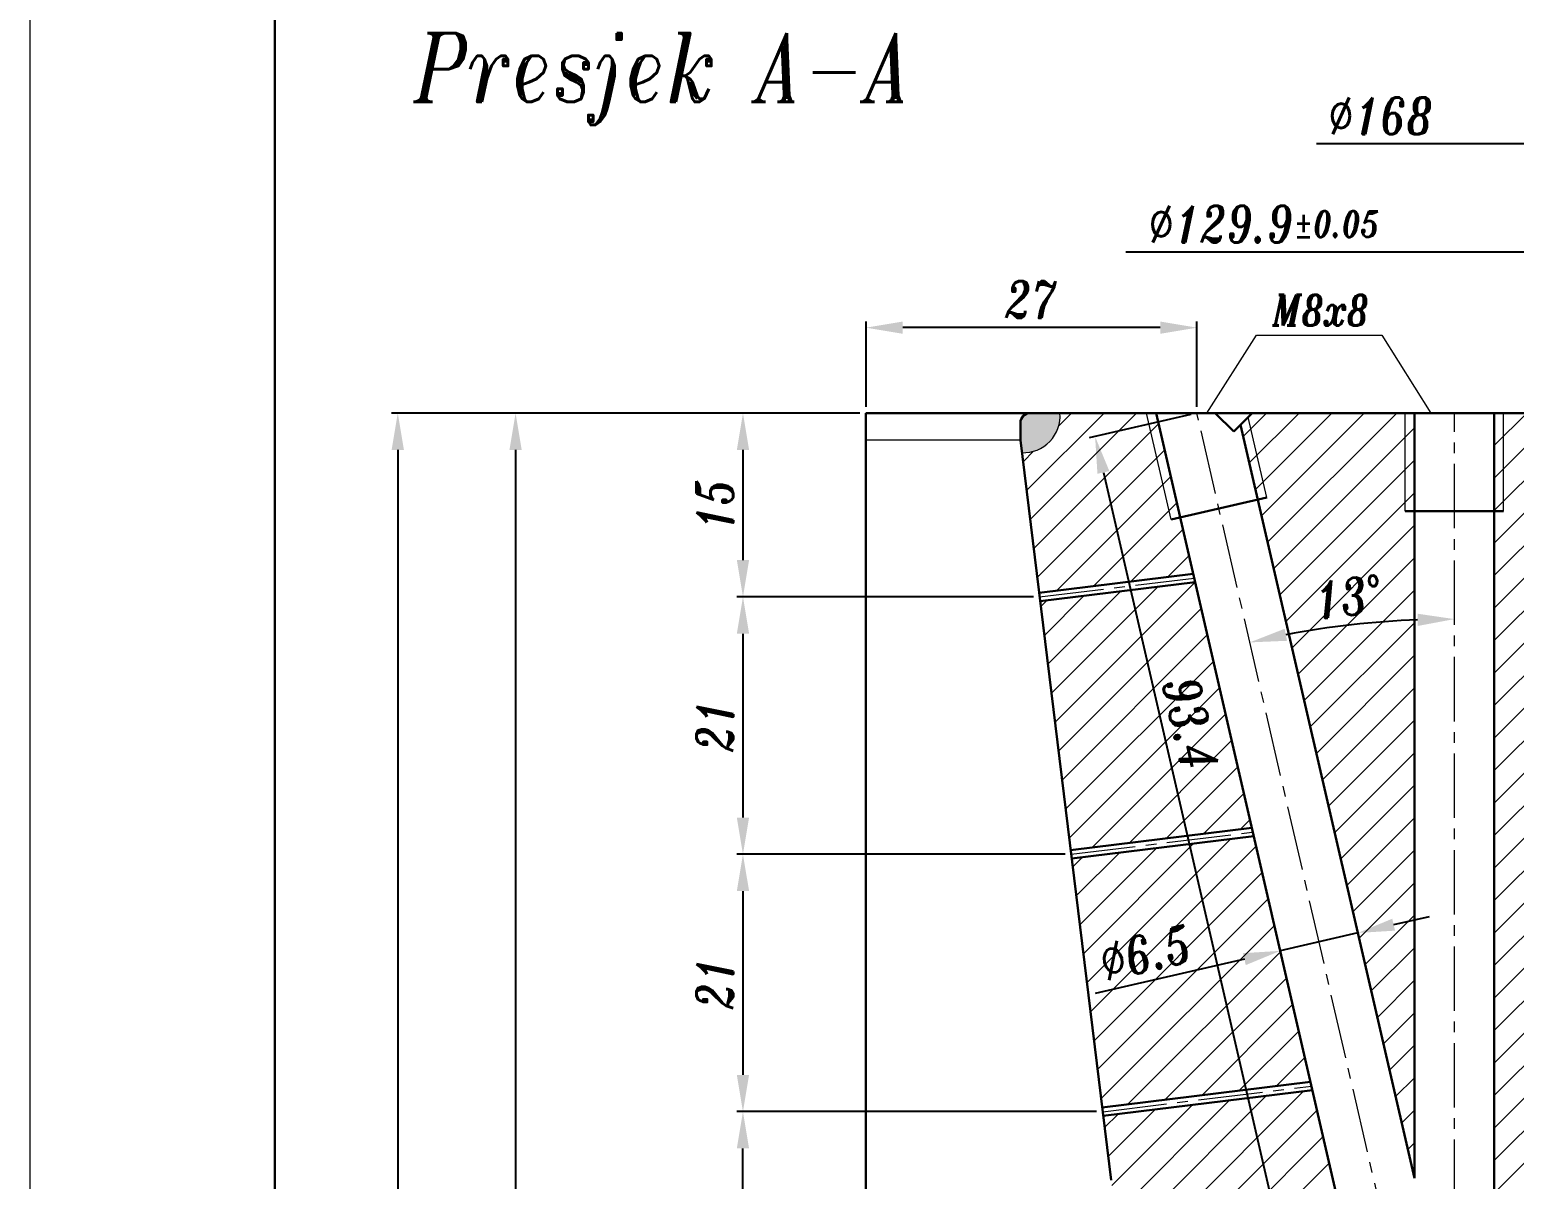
# Model space of a CAD drawing. Extents: x -180 to 858, y -94 to 522.
# Drawn here: x 11.5 to 132.6, y 217 to 310.8 of the extents above; entities that cross this region are included whole.
import ezdxf

# ---------------------------------------------------------------- set-up
doc = ezdxf.new("R2010")
doc.units = 0
doc.header["$LTSCALE"] = 7
doc.header["$MEASUREMENT"] = 0
doc.linetypes.add('CENTER2', pattern=[1.125, 0.75, -0.125, 0.125, -0.125])
doc.layers.get('0').update_dxf_attribs({"linetype": 'CONTINUOUS', "lineweight": 15})
for name, color, linetype, lineweight in [('1', 1, 'CENTER2', 15), ('3', 3, 'CONTINUOUS', 30), ('8', 250, 'CONTINUOUS', 15)]:
    doc.layers.add(name, color=color, linetype=linetype, lineweight=lineweight)
doc.styles.add('ITALICT', font='ITALICT.shx', dxfattribs={"width": 0.8, "height": 3})
doc.dimstyles.get("Standard").update_dxf_attribs({"dimtxt": 3, "dimasz": 3, "dimexe": 0.5, "dimexo": 0.5, "dimgap": 0.8, "dimtad": 1, "dimdsep": 46, "dimtxsty": 'ITALICT', "dimcen": 0.09, "dimazin": 2, "dimtfac": 1, "dimtmove": 0, "dimatfit": 3, "dimfxl": 1, "dimtolj": 1, "dimtzin": 0, "dimarcsym": 0})

# ---------------------------------------------------------------- blocks, each defined once
blk = doc.blocks.new('*D13')
at = {"color": 0, "lineweight": -2, "transparency": 16777216}
for p, q in [((79.23, 279.47), (69.19, 279.47)), ((69.69, 276.47), (69.69, 267.47)), ((93.39, 264.47), (69.19, 264.47))]:
    blk.add_line(p, q, dxfattribs=at)
at = {"color": 0, "transparency": 16777216}
for points in [[(69.19, 276.47), (70.19, 276.47), (69.69, 279.47)], [(69.19, 267.47), (70.19, 267.47), (69.69, 264.47)]]:
    blk.add_solid(points, dxfattribs=at)
at = {"color": 0, "transparency": 16777216, "insert": (67.39, 271.97), "char_height": 3, "attachment_point": 5, "rotation": 90, "style": 'ITALICT'}
blk.add_mtext('\\A1;15', dxfattribs=at)
blk = doc.blocks.new('*D14')
at = {"color": 0, "lineweight": -2, "transparency": 16777216}
for p, q in [((93.39, 264.47), (69.19, 264.47)), ((69.69, 261.47), (69.69, 246.47)), ((95.97, 243.47), (69.19, 243.47))]:
    blk.add_line(p, q, dxfattribs=at)
at = {"color": 0, "transparency": 16777216}
for points in [[(69.19, 261.47), (70.19, 261.47), (69.69, 264.47)], [(69.19, 246.47), (70.19, 246.47), (69.69, 243.47)]]:
    blk.add_solid(points, dxfattribs=at)
at = {"color": 0, "transparency": 16777216, "insert": (67.39, 253.97), "char_height": 3, "attachment_point": 5, "rotation": 90, "style": 'ITALICT'}
blk.add_mtext('\\A1;21', dxfattribs=at)
blk = doc.blocks.new('*D15')
at = {"color": 0, "lineweight": -2, "transparency": 16777216}
for p, q in [((95.97, 243.47), (69.19, 243.47)), ((69.69, 240.47), (69.69, 225.47)), ((98.54, 222.47), (69.19, 222.47))]:
    blk.add_line(p, q, dxfattribs=at)
at = {"color": 0, "transparency": 16777216}
for points in [[(69.19, 240.47), (70.19, 240.47), (69.69, 243.47)], [(69.19, 225.47), (70.19, 225.47), (69.69, 222.47)]]:
    blk.add_solid(points, dxfattribs=at)
at = {"color": 0, "transparency": 16777216, "insert": (67.39, 232.97), "char_height": 3, "attachment_point": 5, "rotation": 90, "style": 'ITALICT'}
blk.add_mtext('\\A1;21', dxfattribs=at)
blk = doc.blocks.new('*D28')
at = {"color": 0, "lineweight": -2, "transparency": 16777216}
for p, q in [((74.19, 279.47), (50.64, 279.47)), ((51.14, 276.47), (51.14, 35.77)), ((79.23, 32.77), (50.64, 32.77))]:
    blk.add_line(p, q, dxfattribs=at)
at = {"color": 0, "transparency": 16777216}
for points in [[(50.64, 276.47), (51.64, 276.47), (51.14, 279.47)], [(50.64, 35.77), (51.64, 35.77), (51.14, 32.77)]]:
    blk.add_solid(points, dxfattribs=at)
at = {"color": 0, "transparency": 16777216, "insert": (48.84, 156.12), "char_height": 3, "attachment_point": 5, "rotation": 90, "style": 'ITALICT'}
blk.add_mtext('\\A1;246.7{}{\\H0.71x;\\C3;%%p0.05}', dxfattribs=at)
blk = doc.blocks.new('*D42')
at = {"color": 0, "lineweight": -2, "transparency": 16777216}
for p, q in [((50.64, 279.47), (41.03, 279.47)), ((41.53, 276.47), (41.53, 5.32)), ((79.23, 2.32), (41.03, 2.32))]:
    blk.add_line(p, q, dxfattribs=at)
at = {"color": 0, "transparency": 16777216}
for points in [[(41.03, 276.47), (42.03, 276.47), (41.53, 279.47)], [(41.03, 5.32), (42.03, 5.32), (41.53, 2.32)]]:
    blk.add_solid(points, dxfattribs=at)
at = {"color": 0, "transparency": 16777216, "insert": (38.25, 140.89), "char_height": 3, "attachment_point": 5, "rotation": 90, "style": 'ITALICT'}
blk.add_mtext('\\A1;277.15{}{\\H0.71x;\\C3;\\S+0.08^ -0.07;}', dxfattribs=at)
blk = doc.blocks.new('*D45')
at = {"color": 0, "lineweight": -2, "transparency": 16777216}
for p, q in [((141.68, 292.59), (100.93, 292.59)), ((144.68, 279.97), (144.68, 293.09))]:
    blk.add_line(p, q, dxfattribs=at)
at = {"color": 0, "transparency": 16777216}
blk.add_solid([(141.68, 293.09), (141.68, 292.09), (144.68, 292.59)], dxfattribs=at)
at = {"color": 0, "transparency": 16777216, "insert": (112.2, 294.89), "char_height": 3, "attachment_point": 5, "style": 'ITALICT'}
blk.add_mtext('\\A1;%%c129.9{}{\\H0.71x;\\C3;%%p0.05}', dxfattribs=at)
blk = doc.blocks.new('*D46')
at = {"color": 0, "lineweight": -2, "transparency": 16777216}
for p, q in [((163.73, 276.97), (163.73, 301.93)), ((160.73, 301.43), (116.47, 301.43))]:
    blk.add_line(p, q, dxfattribs=at)
at = {"color": 0, "transparency": 16777216}
blk.add_solid([(160.73, 301.93), (160.73, 300.93), (163.73, 301.43)], dxfattribs=at)
at = {"color": 0, "transparency": 16777216, "insert": (121.73, 303.73), "char_height": 3, "attachment_point": 5, "style": 'ITALICT'}
blk.add_mtext('\\A1;%%c168', dxfattribs=at)
blk = doc.blocks.new('*D47')
at = {"color": 0, "lineweight": -2, "transparency": 16777216}
for p, q in [((79.73, 279.97), (79.73, 286.94)), ((103.73, 286.44), (82.73, 286.44)), ((106.73, 279.97), (106.73, 286.94))]:
    blk.add_line(p, q, dxfattribs=at)
at = {"color": 0, "transparency": 16777216}
for points in [[(82.73, 286.94), (82.73, 285.94), (79.73, 286.44)], [(103.73, 286.94), (103.73, 285.94), (106.73, 286.44)]]:
    blk.add_solid(points, dxfattribs=at)
at = {"color": 0, "transparency": 16777216, "insert": (93.23, 288.74), "char_height": 3, "attachment_point": 5, "style": 'ITALICT'}
blk.add_mtext('\\A1;27', dxfattribs=at)
blk = doc.blocks.new('*D57')
at = {"color": 0, "lineweight": -2, "transparency": 16777216}
for p, q in [((106.24, 279.36), (97.94, 277.44)), ((99.1, 274.63), (118.75, 189.51)), ((127.24, 188.39), (118.94, 186.48))]:
    blk.add_line(p, q, dxfattribs=at)
at = {"color": 0, "transparency": 16777216}
for points in [[(99.58, 274.74), (98.61, 274.52), (98.42, 277.55)], [(119.23, 189.63), (118.26, 189.4), (119.42, 186.59)]]:
    blk.add_solid(points, dxfattribs=at)
at = {"color": 0, "transparency": 16777216, "insert": (106.18, 254.17), "char_height": 3, "attachment_point": 5, "rotation": 283, "style": 'ITALICT'}
blk.add_mtext('\\A1;93.4', dxfattribs=at)
blk = doc.blocks.new('*D58')
at = {"color": 0, "lineweight": -2, "transparency": 16777216}
for p, q in [((122.78, 237.73), (125.7, 238.4)), ((119.85, 237.05), (113.52, 235.59)), ((110.6, 234.92), (98.43, 232.11))]:
    blk.add_line(p, q, dxfattribs=at)
at = {"color": 0, "transparency": 16777216}
for points in [[(122.66, 238.21), (122.89, 237.24), (119.85, 237.05)], [(110.48, 235.4), (110.71, 234.43), (113.52, 235.59)]]:
    blk.add_solid(points, dxfattribs=at)
at = {"color": 0, "transparency": 16777216, "insert": (102.54, 235.42), "char_height": 3, "attachment_point": 5, "rotation": 13, "style": 'ITALICT'}
blk.add_mtext('\\A1;%%c6.5', dxfattribs=at)
blk = doc.blocks.new('*D98')
at = {"color": 0, "lineweight": -2, "transparency": 16777216}
blk.add_arc((127.73, 188.51), 74.16, 92.3181, 100.6819, dxfattribs=at)
at = {"color": 0, "transparency": 16777216}
for points in [[(124.72, 263.1), (124.74, 262.1), (127.73, 262.66)], [(114.08, 260.89), (113.88, 261.87), (111.04, 260.76)]]:
    blk.add_solid(points, dxfattribs=at)
at = {"color": 0, "transparency": 16777216, "insert": (119.07, 264.47), "char_height": 3, "attachment_point": 5, "rotation": 6.5, "style": 'ITALICT'}
blk.add_mtext('\\A1;13°', dxfattribs=at)
blk = doc.blocks.new('*D99')
at = {"color": 0, "lineweight": -2, "transparency": 16777216}
for p, q in [((98.54, 222.47), (69.19, 222.47)), ((69.69, 205.47), (69.69, 219.47)), ((108.24, 202.47), (69.19, 202.47))]:
    blk.add_line(p, q, dxfattribs=at)
at = {"color": 0, "transparency": 16777216}
for points in [[(69.19, 219.47), (70.19, 219.47), (69.69, 222.47)], [(69.19, 205.47), (70.19, 205.47), (69.69, 202.47)]]:
    blk.add_solid(points, dxfattribs=at)
at = {"color": 0, "transparency": 16777216, "insert": (67.39, 212.47), "char_height": 3, "attachment_point": 5, "rotation": 90, "style": 'ITALICT'}
blk.add_mtext('\\A1;20', dxfattribs=at)

msp = doc.modelspace()

# ---------------------------------------------------------------- hatches: boundary and pattern name
h = msp.add_hatch(color=256)
h.dxf.hatch_style = 1
h.paths.add_polyline_path([(95.551, 279.4683), (93.1259, 279.4683, 0.41421356), (92.3259, 278.6683), (92.3259, 277.2683), (92.4524, 276.2359, 0.44805237)])
at = {"layer": '8'}
h = msp.add_hatch(dxfattribs=at)
h.set_pattern_fill('ANSI31', color=256, scale=15)
h.paths.add_polyline_path([(119.6303, 209.1256), (108.9316, 202.1732, -0.10183829), (113.9639, 188.8142), (123.9633, 190.3573)])
h.paths.add_polyline_path([(116.1474, 224.2116), (99.0824, 222.1209), (99.7259, 216.8683, 0.16924065), (103.8513, 208.4829, -0.05242673), (108.552, 202.7614), (119.4627, 209.8516)])
h.paths.add_polyline_path([(111.3618, 244.9405), (96.5095, 243.1209), (98.9972, 222.8157), (115.9891, 224.8974)])
h.paths.add_polyline_path([(106.5761, 265.6694), (93.9367, 264.1209), (96.4244, 243.8157), (111.2034, 245.6263)])
h.paths.add_polyline_path([(105.3588, 270.9422), (104.628, 270.7735), (102.6207, 279.4683), (95.551, 279.4683, -0.44805237), (92.4524, 276.2359), (93.8515, 264.8157), (106.4178, 266.3552)])
h.paths.add_polyline_path([(124.4759, 271.4683), (123.7259, 271.4683), (123.7259, 279.4683), (111.2259, 279.4683), (110.9052, 279.1475), (112.423, 272.5731), (111.6922, 272.4044), (124.4759, 217.0321)])
h.paths.add_polyline_path([(103.3904, 279.4683), (102.6207, 279.4683), (104.628, 270.7735), (105.3588, 270.9422)], flags=17)
h.paths.add_polyline_path([(110.9052, 279.1475), (110.2798, 278.5222), (111.6922, 272.4044), (112.423, 272.5731)])
h.paths.add_polyline_path([(124.4759, 279.4683), (123.7259, 279.4683), (123.7259, 271.4683), (124.4759, 271.4683)], flags=17)
h.paths.add_polyline_path([(102.9455, 258.1823), (105.0312, 249.1485), (109.4158, 250.1607), (107.3302, 259.1945)], flags=24)
h.paths.add_polyline_path([(116.0254, 261.8609), (122.6255, 262.6129), (122.1161, 267.084), (115.516, 266.332)], flags=24)
h.paths.add_polyline_path([(98.469, 232.1671), (107.6142, 234.2784), (106.6019, 238.663), (97.4567, 236.5517)], flags=24)
h = msp.add_hatch(dxfattribs=at)
h.set_pattern_fill('ANSI31', color=256, scale=15)
h.paths.add_polyline_path([(144.6759, 279.4683), (131.7259, 279.4683), (131.7259, 271.4683), (130.9759, 271.4683), (130.9759, 10.3183), (131.7259, 10.3183), (131.7259, 2.3183), (141.7259, 2.3183), (141.7259, 120.7683), (135.8759, 120.7683), (135.8759, 121.5183), (134.8759, 121.5183), (132.9995, 124.7683), (134.8759, 128.0183), (135.8759, 128.0183), (135.8759, 128.7683), (141.7259, 128.7683), (141.7259, 204.4183), (144.6759, 206.1214)])
h.paths.add_polyline_path([(131.7259, 10.3183), (130.9759, 10.3183), (130.9759, 2.3183), (131.7259, 2.3183)], flags=17)
h.paths.add_polyline_path([(124.4759, 10.3183), (123.7259, 10.3183), (123.7259, 2.3183), (124.4759, 2.3183)])
h.paths.add_polyline_path([(123.7259, 10.3183), (124.4759, 10.3183), (124.4759, 14.8628), (117.2629, 12.2375, 0.31529879), (116.2759, 10.8279), (116.2759, 4.5185, 0.31529879), (116.9339, 3.5788), (120.3971, 2.3183), (123.7259, 2.3183)])
h.paths.add_polyline_path([(131.7259, 279.4683), (130.9759, 279.4683), (130.9759, 271.4683), (131.7259, 271.4683)], flags=17)
h.paths.add_polyline_path([(141.7259, 121.5183), (135.8759, 121.5183), (135.8759, 120.7683), (141.7259, 120.7683)], flags=17)
h.paths.add_polyline_path([(141.7259, 128.7683), (135.8759, 128.7683), (135.8759, 128.0183), (141.7259, 128.0183)], flags=17)
h.paths.add_polyline_path([(140.2973, 112.5777), (145.4545, 112.5777), (145.4545, 117.0777), (140.2973, 117.0777)], flags=9)
h.paths.add_polyline_path([(139.7402, 103.5777), (145.0116, 103.5777), (145.0116, 108.0777), (139.7402, 108.0777)], flags=9)
h.paths.add_polyline_path([(132.8169, 169.0442), (143.2312, 169.0442), (143.2312, 173.5442), (132.8169, 173.5442)], flags=24)

# ---------------------------------------------------------------- linework, layer by layer
for p, q in [((11.4997, 506.465), (11.4997, -94.1371)), ((107.5429, 279.4683), (111.5722, 285.8246)), ((111.5722, 285.8246), (121.8098, 285.8246)), ((121.8098, 285.8246), (125.7997, 279.4683)), ((104.628, 270.7735), (102.6207, 279.4683)), ((112.423, 272.5731), (110.9052, 279.1475)), ((123.7259, 271.4683), (123.7259, 279.4683)), ((131.7259, 271.4683), (131.7259, 279.4683))]:
    msp.add_line(p, q)
msp.add_arc((92.5602, 279.2339), 3, 267.940128, 4.479641)
at = {"layer": '1'}
for p, q in [((127.7259, 188.5073), (106.7259, 279.4683)), ((127.7259, 2.3183), (127.7259, 279.4683)), ((93.8941, 264.4683), (106.4969, 266.0123)), ((96.4669, 243.4683), (111.2826, 245.2834)), ((99.0398, 222.4683), (116.0682, 224.5545))]:
    msp.add_line(p, q, dxfattribs=at)
at = {"layer": '3'}
for p, q in [((31.4997, 501.465), (31.4997, -89.1371)), ((79.7259, 279.4683), (79.7259, 2.3183)), ((79.7259, 279.4683), (160.7259, 279.4683)), ((92.3259, 278.6683), (92.3259, 277.2683)), ((124.4759, 188.137), (103.3904, 279.4683)), ((109.7259, 277.9683), (108.2259, 279.4683)), ((109.7259, 277.9683), (111.2259, 279.4683)), ((124.4759, 217.0321), (124.4759, 279.4683)), ((130.9759, 2.3183), (130.9759, 279.4683)), ((124.4759, 217.0321), (110.2798, 278.5222)), ((92.3259, 277.2683), (99.7259, 216.8683)), ((104.628, 270.7735), (112.423, 272.5731)), ((123.7259, 271.4683), (131.7259, 271.4683)), ((93.8515, 264.8157), (106.4178, 266.3552)), ((93.9367, 264.1209), (106.5761, 265.6694)), ((96.4244, 243.8157), (111.2034, 245.6263)), ((96.5095, 243.1209), (111.3618, 244.9405)), ((98.9972, 222.8157), (115.9891, 224.8974)), ((99.0824, 222.1209), (116.1474, 224.2116))]:
    msp.add_line(p, q, dxfattribs=at)
msp.add_arc((93.1259, 278.6683), 0.8, 90, 180, dxfattribs=at)
at = {"layer": '8'}
msp.add_line((92.3259, 277.2683), (79.7259, 277.2683), dxfattribs=at)

# ---------------------------------------------------------------- texts
at = {"style": 'ITALICT', "width": 0.8}
for s, height, p in [('Presjek A-A', 5.625, (42.8059, 304.8565)), ('M8x8', 2.5, (112.8879, 286.6087))]:
    msp.add_text(s, height=height, dxfattribs=at).set_placement(p)

# ---------------------------------------------------------------- dimensions: what is measured, and where the dimension line sits
for base, p1, text, override, picture, middle in [((79.7259, 301.4279), (163.7259, 276.4683), '%%c<>', {"dimlfac": 2, "dimse2": 1, "dimsd2": 1}, '*D46', (121.7259, 303.7279)), ((79.7259, 292.5897), (144.6759, 279.4683), '%%c<>{}{\\H0.71x;\\C3;%%p0.05}', {"dimlfac": 2, "dimse2": 1, "dimsd2": 1, "dimtp": 0.05, "dimtm": 0.05}, '*D45', (112.2009, 294.8897))]:
    dim = msp.add_linear_dim(base=base, p1=p1, p2=(79.7259, 279.4683), text=text, dimstyle='Standard', override=override)
    dim.commit()
    dim.dimension.update_dxf_attribs({"geometry": picture, "text_midpoint": middle})
dim = msp.add_linear_dim(base=(79.7259, 286.4408), p1=(106.7259, 279.4683), p2=(79.7259, 279.4683), dimstyle='Standard')
dim.commit()
dim.dimension.update_dxf_attribs({"geometry": '*D47', "text_midpoint": (93.2259, 288.7408)})
for base, p1, p2, text, override, picture, middle in [((41.5305, 2.3183), (51.1384, 279.4683), (79.7259, 2.3183), '<>{}{\\H0.71x;\\C3;\\S+0.08^ -0.07;}', {"dimtp": 0.08, "dimtm": 0.07}, '*D42', (38.2455, 140.8933)), ((51.1384, 32.7683), (74.6891, 279.4683), (79.7259, 32.7683), '<>{}{\\H0.71x;\\C3;%%p0.05}', {"dimtp": 0.05, "dimtm": 0.05}, '*D28', (48.8384, 156.1183))]:
    dim = msp.add_linear_dim(base=base, p1=p1, p2=p2, angle=90, text=text, dimstyle='Standard', override=override)
    dim.commit()
    dim.dimension.update_dxf_attribs({"geometry": picture, "text_midpoint": middle})
for base, p1, p2, picture, middle in [((69.6891, 264.4683), (79.7259, 279.4683), (93.8941, 264.4683), '*D13', (67.3891, 271.9683)), ((69.6891, 222.4683), (108.7432, 202.4683), (99.0398, 222.4683), '*D99', (67.3891, 212.4683))]:
    dim = msp.add_linear_dim(base=base, p1=p1, p2=p2, angle=90, dimstyle='Standard')
    dim.commit()
    dim.dimension.update_dxf_attribs({"geometry": picture, "text_midpoint": middle})
dim = msp.add_linear_dim(base=(119.4225, 186.5903), p1=(106.7259, 279.4683), p2=(127.7259, 188.5073), angle=283, dimstyle='Standard', override={"dimdec": 1})
dim.commit()
dim.dimension.update_dxf_attribs({"geometry": '*D57', "text_midpoint": (103.9396, 253.6541), "dimtype": 161})
dim = msp.add_angular_dim_2l(base=(122.1227, 262.4519), line1=((127.7259, 188.5073), (106.7259, 279.4683)), line2=((127.7259, 2.3183), (127.7259, 279.4683)), dimstyle='Standard')
dim.commit()
dim.dimension.update_dxf_attribs({"geometry": '*D98', "text_midpoint": (119.0707, 264.4724)})
for base, p1, p2, picture, middle in [((69.6891, 243.4683), (93.8941, 264.4683), (96.4669, 243.4683), '*D14', (67.3891, 253.9683)), ((69.6891, 222.4683), (96.4669, 243.4683), (99.0398, 222.4683), '*D15', (67.3891, 232.9683))]:
    dim = msp.add_linear_dim(base=base, p1=p1, p2=p2, angle=90, dimstyle='Standard', override={"dimtmove": 1})
    dim.commit()
    dim.dimension.update_dxf_attribs({"geometry": picture, "text_midpoint": middle})
dim = msp.add_aligned_dim(p1=(119.8538, 237.0528), p2=(113.5203, 235.5906), distance=0, text='%%c<>', dimstyle='Standard')
dim.commit()
dim.dimension.update_dxf_attribs({"geometry": '*D58', "text_midpoint": (102.5354, 235.4151)})

doc.saveas('drawing.dxf')
